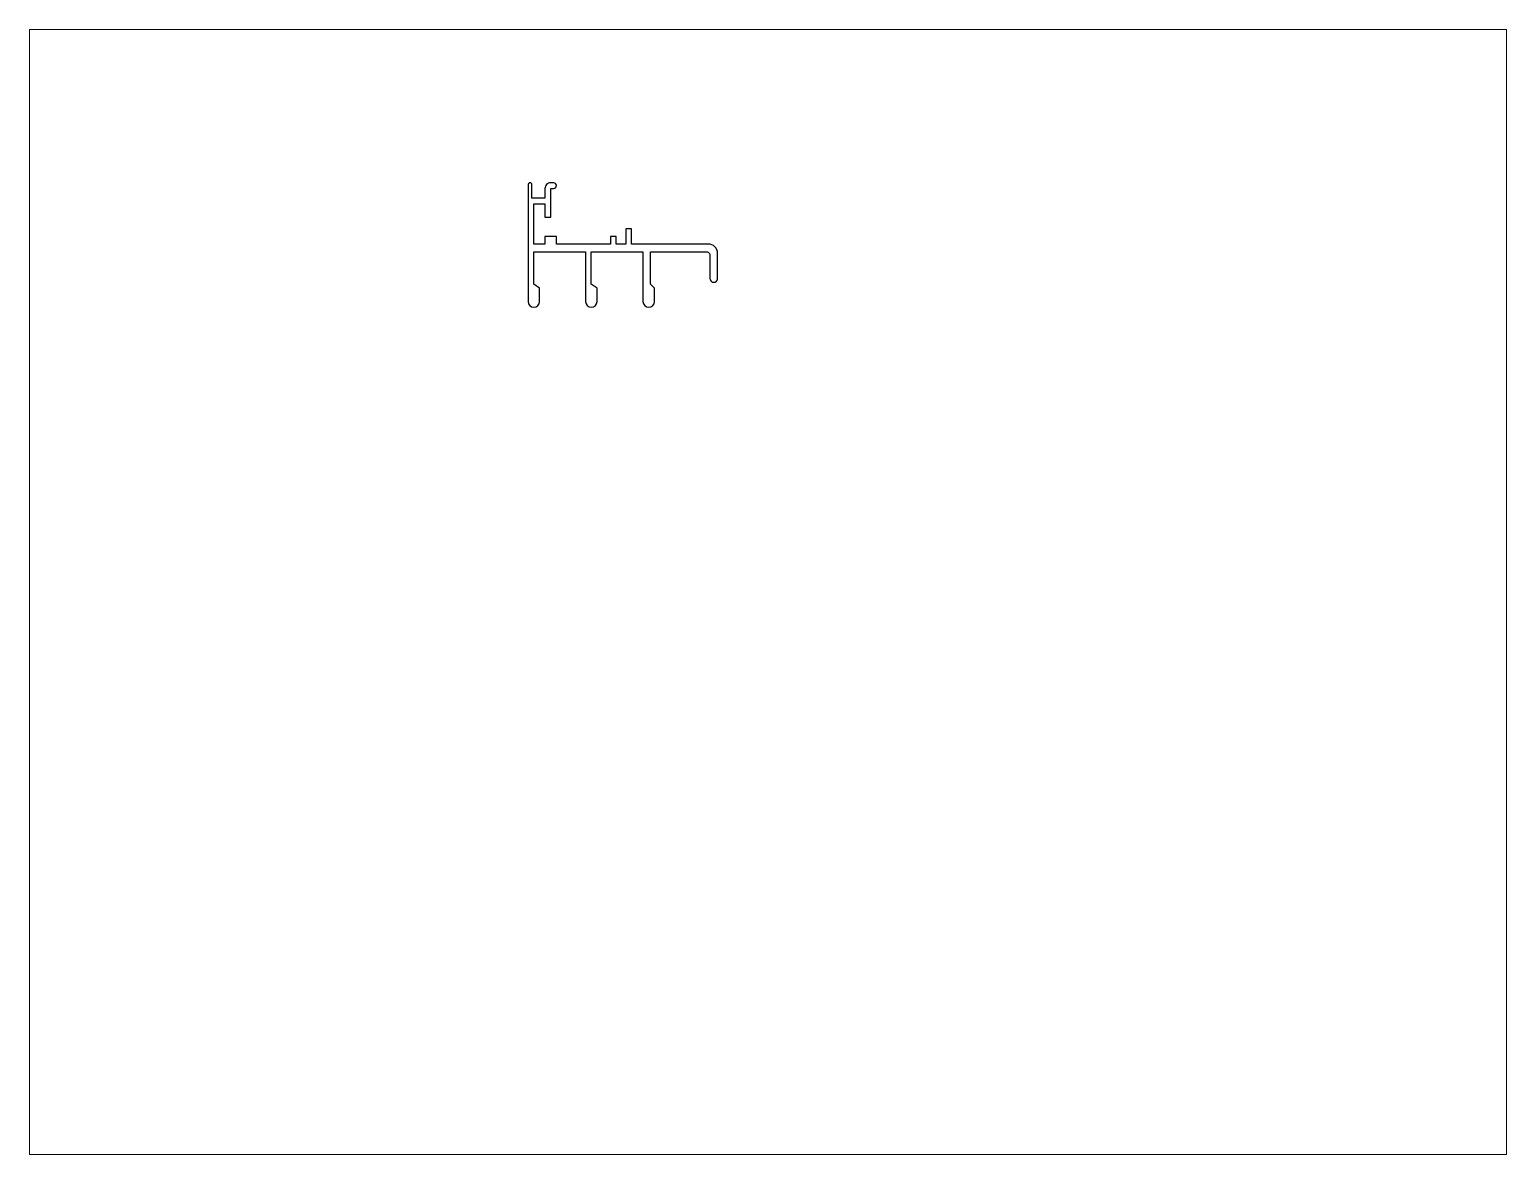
# Paper-space layout 'Layout1' of a CAD drawing. Extents: x 27 to 240, y 20 to 183.
# The model-space entities are those that its viewports show. They can reach past a viewport. Long polylines and large blocks are cut down to what shows.
import ezdxf

# ---------------------------------------------------------------- set-up
doc = ezdxf.new("R2010")
doc.units = 0
doc.header["$LTSCALE"] = 15
doc.layers.get('0').update_dxf_attribs({"linetype": 'CONTINUOUS'})
doc.layers.add('ANA', color=220, linetype='CONTINUOUS')

msp = doc.modelspace()

# ---------------------------------------------------------------- linework, layer by layer
at = {"layer": 'ANA', "color": 0}
msp.add_lwpolyline([(132.26, 221.21), (129.36, 221.21), (129.36, 231.71), (132.26, 231.71), (132.26, 228.21), (133.76, 228.21), (133.76, 235.71), (134.51, 235.71, 1), (134.51, 237.21), (133.76, 237.21, 0.414214), (132.26, 235.71), (132.26, 233.21), (128.86, 233.21), (128.86, 236.71, 1), (127.86, 236.71), (127.86, 206.21, 1), (130.86, 206.21), (130.86, 209.71), (129.36, 210.71), (129.36, 219.21), (142.86, 219.21), (142.86, 206.21, 1), (145.86, 206.21), (145.86, 209.71), (144.36, 210.71), (144.36, 219.21), (157.86, 219.21), (157.86, 206.21, 1), (160.86, 206.21), (160.86, 209.71), (159.86, 210.71), (159.86, 219.21), (174.36, 219.21, -0.414214), (175.36, 218.21), (175.36, 212.21, 1), (177.36, 212.21), (177.36, 218.71, 0.414213), (174.86, 221.21), (154.86, 221.21), (154.86, 225.21), (153.36, 225.21), (153.36, 221.21), (150.86, 221.21), (150.86, 223.21), (149.36, 223.21), (149.36, 221.21), (135.26, 221.21), (135.26, 223.21), (132.26, 223.21)], format="xyb", close=True, dxfattribs=at)

psp = doc.layouts.get("Layout1")

# ---------------------------------------------------------------- viewports
at = {"layer": '0', "color": 0, "linetype": 'BYBLOCK', "ltscale": 0.05}
psp.add_viewport(center=(133.35, 101.6), size=(213.36, 162.56), view_center_point=(190.51, 130.3), view_height=293.8955, dxfattribs=at)

doc.saveas('drawing.dxf')
